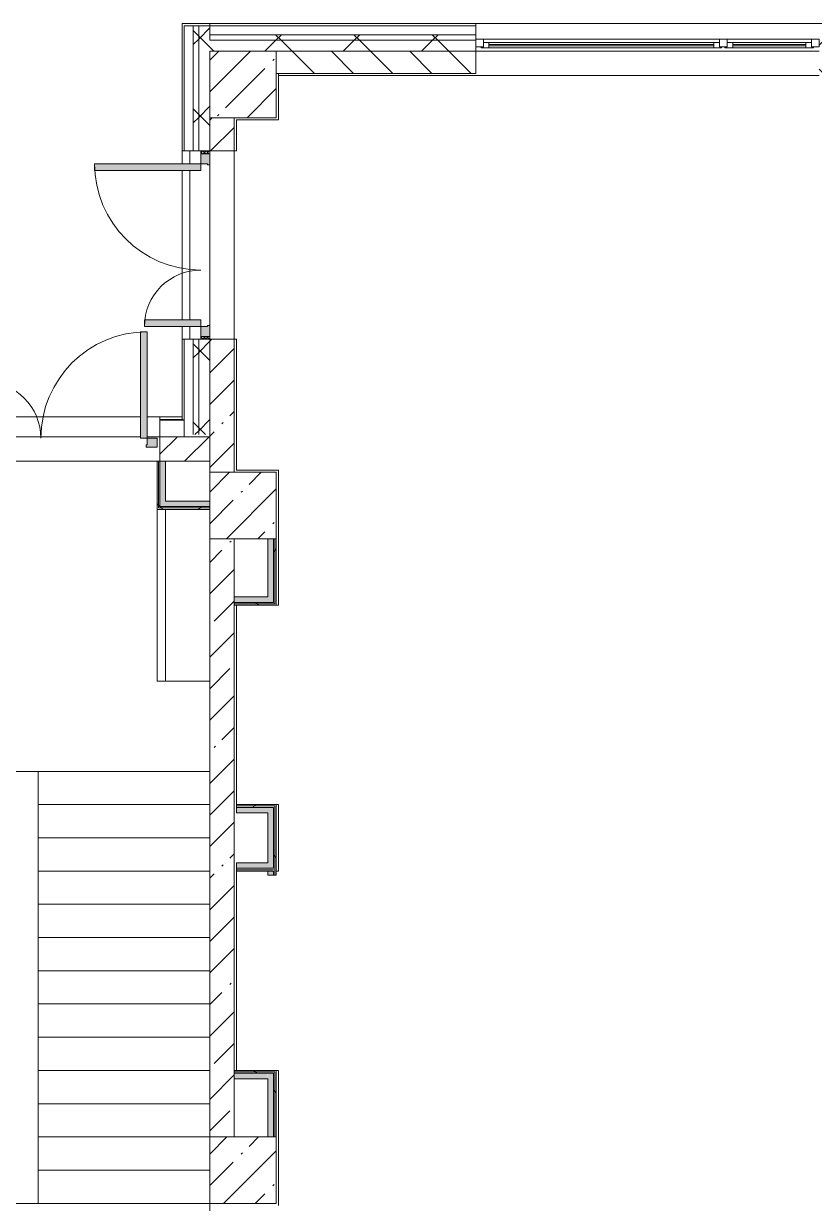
# Model space of a CAD drawing. Header units: millimetres. Extents: x -4060 to 187734, y -8553 to 29000.
# Drawn here: x 101203 to 108341, y 16700 to 27350 of the extents above; entities that cross this region are included whole.
import ezdxf

# ---------------------------------------------------------------- set-up
doc = ezdxf.new("R2010")
doc.units = ezdxf.units.MM
for name, color, linetype, lineweight, true_color in [('A-DOOR-2', 7, 'Continuous', 5, 0xaaaaaa), ('A-DOOR-3', 7, 'Continuous', 5, 0xe2e2e2), ('A-DOOR-FRAM-3', 7, 'Continuous', 5, 0xaaaaaa), ('A-FLOR-1', 7, 'Continuous', 5, 0xaaaaaa), ('I-WALL-20', 7, 'Continuous', 5, 0xe7e7e7), ('I-WALL-21', 7, 'Continuous', 9, 0xe7e7e7)]:
    doc.layers.add(name, color=color, linetype=linetype, lineweight=lineweight, true_color=true_color)
for name, color, linetype, lineweight in [('A-GLAZ-2', 7, 'Continuous', 5), ('A-WALL', 7, 'Continuous', 9), ('A-WALL-9', 7, 'Continuous', 5), ('I-WALL-22', 7, 'Continuous', 5), ('S-COLS-2', 7, 'Continuous', 5), ('S-STRS-MBND', 7, 'Continuous', 5)]:
    doc.layers.add(name, color=color, linetype=linetype, lineweight=lineweight)
pattern_1 = [(45, (60723.74, 0), (-353.5534, 353.5534), []), (135, (60723.74, 0), (-353.5534, -353.5534), [])]
pattern_2 = [(45, (60723.74, 0), (-285.123, 285.123), []), (45, (61008.87, 0), (-285.123, 285.123), [504.031, -100.806, 16.764, -84.042])]
pattern_3 = [(45, (60723.74, 0), (-530.33, 530.33), []), (135, (60723.74, 0), (-530.33, -530.33), [])]

# ---------------------------------------------------------------- blocks, each defined once
blk = doc.blocks.new('BSC_Колонна _Прямоугольная - 600х600-V112-1_5_1_птичка')
at = {"layer": 'S-COLS-2'}
h = blk.add_hatch(dxfattribs=at)
h.set_pattern_fill('FP_158', color=256, style=0, pattern_type=2)
h.set_pattern_definition([(45, (-42460, -26800), (-285.123, 285.123), []), (45, (-42174.88, -26800), (-285.123, 285.123), [504.031, -100.806, 16.764, -84.042])])
h.paths.add_polyline_path([(-60, -300), (300, -300), (300, 300), (-300, 300), (-300, -300), (-80, -300)])
for p, q in [((300, 300), (-300, 300)), ((-300, 300), (-300, -300)), ((300, -300), (300, 300)), ((-300, -300), (300, -300))]:
    blk.add_line(p, q, dxfattribs=at)
blk = doc.blocks.new('BSC_Колонна _Прямоугольная - 600х600-V115-1_5_1_птичка')
at = {"layer": 'S-COLS-2'}
h = blk.add_hatch(dxfattribs=at)
h.set_pattern_fill('FP_163', color=256, style=0, pattern_type=2)
h.set_pattern_definition([(45, (-42460, -17000), (-285.123, 285.123), []), (45, (-42174.88, -17000), (-285.123, 285.123), [504.031, -100.806, 16.764, -84.042])])
h.paths.add_polyline_path([(-60, -300), (300, -300), (300, 300), (-300, 300), (-300, -300)])
for p, q in [((300, 300), (-300, 300)), ((-300, 300), (-300, -300)), ((300, -300), (300, 300)), ((-300, -300), (300, -300))]:
    blk.add_line(p, q, dxfattribs=at)
blk = doc.blocks.new('BSC_Колонна _Прямоугольная - 600х600-V116-1_5_1_птичка')
at = {"layer": 'S-COLS-2'}
h = blk.add_hatch(dxfattribs=at)
h.set_pattern_fill('FP_164', color=256, style=0, pattern_type=2)
h.set_pattern_definition([(45, (-42460, -23000), (-285.123, 285.123), []), (45, (-42174.88, -23000), (-285.123, 285.123), [504.031, -100.806, 16.764, -84.042])])
h.paths.add_polyline_path([(300, -300), (300, 300), (-300, 300), (-300, -300), (172, -300)])
for p, q in [((300, 300), (-300, 300)), ((-300, 300), (-300, -300)), ((300, -300), (300, 300)), ((-300, -300), (300, -300))]:
    blk.add_line(p, q, dxfattribs=at)
blk = doc.blocks.new('110_Дверь_СКБ_2Ст_Наружная - ДН-1_л__ Двухстворчатая 1350 х3200 _ЛК_ в свету с верхним остеклением 2-22448815-1_5_1_птичка')
at = {"layer": 'A-DOOR-3'}
for points in [[(754.5, -91), (754.5, 869), (694.5, 869), (694.5, -91)], [(-655.5, -91), (-655.5, 419), (-715.5, 419), (-715.5, -91)]]:
    blk.add_hatch(color=256, dxfattribs=at).paths.add_polyline_path(points)
h = blk.add_hatch(color=256, dxfattribs=at)
h.paths.add_polyline_path([(754.5, -171), (844.5, -171), (844.5, -91), (754.5, -91), (754.5, -151), (744.5, -151), (744.5, -171)])
h.paths.add_polyline_path([(-715.5, -171), (-705.5, -171), (-705.5, -151), (-715.5, -151), (-715.5, -91), (-805.5, -91), (-805.5, -171)])
at = {"layer": 'A-DOOR-2'}
for p, q in [((754.5, 869), (694.5, 869)), ((694.5, 869), (694.5, -91)), ((754.5, -91), (754.5, 869)), ((-715.5, 419), (-715.5, -91)), ((-655.5, 419), (-715.5, 419)), ((-655.5, -91), (-655.5, 419)), ((-715.5, -91), (-655.5, -91)), ((694.5, -91), (754.5, -91))]:
    blk.add_line(p, q, dxfattribs=at)
for centre, radius, start, end in [((754.5, -91), 960, 90, 180), ((-715.5, -91), 510, 0, 90)]:
    blk.add_arc(centre, radius, start, end, dxfattribs=at)
at = {"layer": 'A-DOOR-FRAM-3'}
for p, q in [((-715.5, -91), (-805.5, -91)), ((-805.5, -91), (-805.5, -171)), ((-715.5, -151), (-715.5, -91)), ((754.5, -91), (754.5, -151)), ((844.5, -91), (754.5, -91)), ((844.5, -171), (844.5, -91)), ((-805.5, -171), (-705.5, -171)), ((-705.5, -151), (-715.5, -151)), ((-705.5, -171), (-705.5, -151)), ((754.5, -151), (744.5, -151)), ((744.5, -151), (744.5, -171)), ((744.5, -171), (844.5, -171))]:
    blk.add_line(p, q, dxfattribs=at)
blk = doc.blocks.new('120_Окно_СКБ_2Ст - 120_Окно_СКБ_2Ст 3100х2500 _мал_створка слева_-22273855-1_5_1_птичка')
at = {"layer": 'A-GLAZ-2'}
for p, q in [((-1550, -75), (-1550, -5)), ((-1550, -5), (-1480, -5)), ((1550, -5), (-1550, -5)), ((-1480, -75), (-1550, -75)), ((-1550, -75), (-1500, -75)), ((-1480, -75), (-1500, -75)), ((-1500, -75), (-1500, -85)), ((-1500, -85), (670, -85)), ((670, -85), (-1500, -85)), ((-1480, -5), (-1480, -75)), ((650, -35), (-1480, -35)), ((-1480, -35), (-1480, -75)), ((-1430, -85), (-1430, -35)), ((-1430, -55), (600, -55)), ((600, -65), (-1430, -65)), ((600, -85), (600, -35)), ((650, -75), (650, -5)), ((650, -5), (720, -5)), ((650, -75), (650, -35)), ((720, -75), (650, -75)), ((670, -75), (650, -75)), ((670, -75), (700, -75)), ((670, -85), (670, -75)), ((720, -75), (700, -75)), ((700, -75), (700, -85)), ((700, -85), (1500, -85)), ((1500, -85), (700, -85)), ((720, -5), (720, -75)), ((1480, -35), (720, -35)), ((720, -35), (720, -75)), ((770, -85), (770, -35)), ((770, -55), (1430, -55)), ((1430, -65), (770, -65)), ((1430, -85), (1430, -35)), ((1480, -75), (1480, -5)), ((1480, -5), (1550, -5)), ((1480, -75), (1480, -35)), ((1550, -75), (1480, -75)), ((1500, -75), (1480, -75)), ((1500, -75), (1550, -75)), ((1500, -85), (1500, -75)), ((1550, -5), (1550, -75))]:
    blk.add_line(p, q, dxfattribs=at)
blk = doc.blocks.new('110_Дверь_СКБ_2Ст_Наружная - ДН-1_л__ Двухстворчатая 1350 х3200 _ЛК_ в свету с верхним остеклением EI30-23529464-1_5_1_птичка')
at = {"layer": 'A-DOOR-2'}
h = blk.add_hatch(dxfattribs=at)
h.set_pattern_fill('FP_207', color=256, style=0, pattern_type=2)
h.set_pattern_definition([(135, (1451.41, 189.685), (-14.14214, -14.14214), []), (225, (1451.41, 189.685), (14.14214, -14.14214), [])])
h.paths.add_polyline_path([(844.5, -125), (869.5, -125), (869.5, -45), (844.5, -45), (844.5, -105)])
at = {"layer": 'A-DOOR-3'}
for points in [[(694.5, 105), (694.5, -45), (754.5, -45), (754.5, 915), (694.5, 915), (694.5, 125)], [(-715.5, -25), (-715.5, -45), (-655.5, -45), (-655.5, 465), (-715.5, 465), (-715.5, 12.4)]]:
    blk.add_hatch(color=256, dxfattribs=at).paths.add_polyline_path(points)
h = blk.add_hatch(color=256, dxfattribs=at)
h.paths.add_polyline_path([(-805.5, -125), (-705.5, -125), (-705.5, -105), (-715.5, -105), (-715.5, -45), (-805.5, -45)])
h.paths.add_polyline_path([(744.5, -125), (844.5, -125), (844.5, -45), (754.5, -45), (754.5, -105), (744.5, -105)])
at = {"layer": 'A-DOOR-FRAM-3'}
h = blk.add_hatch(dxfattribs=at)
h.set_pattern_fill('FP_208', color=256, style=0, pattern_type=2)
h.set_pattern_definition([(45, (-671.384, 189.685), (-14.1421, 14.1421), []), (135, (-671.384, 189.685), (-14.1421, -14.1421), [])])
h.paths.add_polyline_path([(-830.5, -45), (-830.5, -125), (-805.5, -125), (-805.5, -45)])
at = {"layer": 'A-DOOR-2'}
for p, q in [((754.5, 915), (694.5, 915)), ((694.5, 915), (694.5, -45)), ((754.5, -45), (754.5, 915)), ((-715.5, 465), (-715.5, -45)), ((-655.5, 465), (-715.5, 465)), ((-655.5, -45), (-655.5, 465)), ((-715.5, -45), (-655.5, -45)), ((694.5, -45), (754.5, -45))]:
    blk.add_line(p, q, dxfattribs=at)
for centre, radius, start, end in [((754.5, -45), 960, 90, 180), ((-715.5, -45), 510, 0, 90)]:
    blk.add_arc(centre, radius, start, end, dxfattribs=at)
at = {"layer": 'A-DOOR-FRAM-3'}
for p, q in [((-805.5, -45), (-830.5, -45)), ((-830.5, -45), (-830.5, -125)), ((-715.5, -45), (-805.5, -45)), ((-805.5, -45), (-805.5, -125)), ((-805.5, -125), (-805.5, -45)), ((-715.5, -105), (-715.5, -45)), ((-705.5, -105), (-715.5, -105)), ((-705.5, -125), (-705.5, -105)), ((754.5, -105), (744.5, -105)), ((744.5, -105), (744.5, -125)), ((754.5, -45), (754.5, -105)), ((844.5, -45), (754.5, -45)), ((844.5, -125), (844.5, -45)), ((869.5, -45), (844.5, -45)), ((844.5, -45), (844.5, -125)), ((869.5, -125), (869.5, -45)), ((-830.5, -125), (-805.5, -125)), ((-805.5, -125), (-705.5, -125)), ((744.5, -125), (844.5, -125)), ((844.5, -125), (869.5, -125))]:
    blk.add_line(p, q, dxfattribs=at)
blk = doc.blocks.new('Зашивка приборов отопления6 - Зашивка приборов отопления-33276534-1_5_1_птичка')
at = {"layer": 'A-WALL-9'}
for p, q in [((75235, 535), (73685, 535)), ((73685, 535), (73685, 460)), ((73685, 460), (73685, 60)), ((75235, 460), (73685, 460)), ((73685, 460), (73685, 60)), ((73685, 460), (75235, 460))]:
    blk.add_line(p, q, dxfattribs=at)

msp = doc.modelspace()

# ---------------------------------------------------------------- hatches: boundary and pattern name
at = {"layer": 'A-WALL-9'}
h = msp.add_hatch(dxfattribs=at)
h.set_pattern_fill('FP_140', color=256, style=0, pattern_type=2)
h.set_pattern_definition(pattern_1)
h.paths.add_polyline_path([(102733.7, 23639.7), (102783.7, 23641.9), (102783.7, 24500), (102733.7, 24500), (102733.7, 23640.3)])
h.paths.add_polyline_path([(102783.7, 26200), (102783.7, 27330), (102733.7, 27330), (102733.7, 26200), (102773.7, 26200)])
h = msp.add_hatch(dxfattribs=at)
h.set_pattern_fill('FP_140', color=256, style=0, pattern_type=2)
h.set_pattern_definition(pattern_1)
h.paths.add_polyline_path([(102864, 23639.7), (102883.7, 23641.9), (102883.7, 24500), (102783.7, 24500), (102783.7, 23639.7), (102862.9, 23639.7)])
h.paths.add_polyline_path([(102803.7, 26200), (102883.7, 26200), (102883.7, 27330), (102783.7, 27330), (102783.7, 26200)])
h = msp.add_hatch(dxfattribs=at)
h.set_pattern_fill('FP_140', color=256, style=0, pattern_type=2)
h.set_pattern_definition(pattern_1)
h.paths.add_polyline_path([(144148.8, 27200), (145693.7, 27200), (145693.7, 27250), (141073.7, 27250), (141073.7, 27200), (143948.8, 27200)])
h.paths.add_polyline_path([(131533.7, 27200), (131533.7, 27250), (128933.7, 27250), (128933.7, 27200), (131033.7, 27200)])
h.paths.add_polyline_path([(127483.7, 27200), (127833.7, 27200), (127833.7, 27250), (126883.7, 27250), (126883.7, 27200)])
h.paths.add_polyline_path([(133633.7, 27200), (134973.7, 27200), (134973.7, 27250), (133633.7, 27250), (133633.7, 27210)])
h.paths.add_polyline_path([(137973.7, 27200), (137973.7, 27250), (137073.7, 27250), (137073.7, 27200), (137473.7, 27200)])
h.paths.add_polyline_path([(118428.7, 27200), (118428.7, 27250), (117583.7, 27250), (117583.7, 27200)])
h.paths.add_polyline_path([(121015.9, 27200), (121783.7, 27200), (121783.7, 27250), (120728.7, 27250), (120728.7, 27200)])
h.paths.add_polyline_path([(109483.7, 27200), (109483.7, 27250), (108383.7, 27250), (108383.7, 27200), (108883.7, 27200)])
h.paths.add_polyline_path([(115483.7, 27200), (115483.7, 27250), (114583.7, 27250), (114583.7, 27200), (115439, 27200)])
h.paths.add_polyline_path([(112483.7, 27200), (112483.7, 27250), (111583.7, 27250), (111583.7, 27200)])
h.paths.add_polyline_path([(105283.7, 27200), (105283.7, 27250), (102883.7, 27250), (102883.7, 27200), (104285.3, 27200)])
h = msp.add_hatch(dxfattribs=at)
h.set_pattern_fill('FP_140', color=256, style=0, pattern_type=2)
h.set_pattern_definition(pattern_1)
h.paths.add_polyline_path([(103483.7, 27100), (105283.7, 27100), (105283.7, 27200), (102883.7, 27200), (102883.7, 27100)])
h.paths.add_polyline_path([(121483.7, 27100), (121783.7, 27100), (121783.7, 27200), (120728.7, 27200), (120728.7, 27100), (121015.9, 27100)])
h.paths.add_polyline_path([(144823.7, 27100), (145693.7, 27100), (145689.2, 27200), (141073.7, 27198.1), (141073.7, 27100), (144148.8, 27100)])
h.paths.add_polyline_path([(112123.7, 27100), (112483.7, 27100), (112483.7, 27200), (111583.7, 27200), (111583.7, 27100)])
h.paths.add_polyline_path([(114583.7, 27100), (115483.7, 27100), (115483.7, 27200), (114583.7, 27200), (114583.7, 27140)])
h.paths.add_polyline_path([(108583.7, 27100), (109483.7, 27100), (109483.7, 27200), (108383.7, 27200), (108383.7, 27100)])
h.paths.add_polyline_path([(127801.7, 27100), (127801.7, 27102), (127801.7, 27110), (127833.7, 27110), (127833.7, 27200), (126883.7, 27200), (126883.7, 27100), (127783.7, 27100)])
h.paths.add_polyline_path([(118428.7, 27100), (118428.7, 27200), (117583.7, 27200), (117583.7, 27100), (118073.7, 27100)])
h.paths.add_polyline_path([(137473.7, 27100), (137973.7, 27100), (137973.7, 27200), (137073.7, 27200), (137073.7, 27100)])
h.paths.add_polyline_path([(128965.7, 27100), (131533.7, 27100), (131533.7, 27200), (128933.7, 27200), (128933.7, 27110), (128965.7, 27110), (128965.7, 27102), (128933.7, 27100)])
h.paths.add_polyline_path([(134263.7, 27100), (134973.7, 27100), (134973.7, 27200), (133633.7, 27200), (133633.7, 27100)])
h = msp.add_hatch(dxfattribs=at)
h.set_pattern_fill('FP_122', color=256, style=0, pattern_type=2)
h.set_pattern_definition([(135, (60723.74, 0), (-176.7767, -176.7767), [])])
h.paths.add_polyline_path([(118073.7, 26900), (118428.7, 26900), (118428.7, 27100), (117583.7, 27100), (117583.7, 26900)])
h.paths.add_polyline_path([(103483.7, 26900), (105283.7, 26900), (105283.7, 27100), (103483.7, 27100), (103483.7, 27061.4)])
h.paths.add_polyline_path([(111721.1, 26900), (112483.7, 26900), (112483.7, 27100), (111583.7, 27100), (111583.7, 26900)])
h.paths.add_polyline_path([(114583.7, 26900), (114883.7, 26900), (114883.7, 27100), (114583.7, 27100), (114583.7, 26969.4)])
h.paths.add_polyline_path([(141373.7, 26900), (141373.7, 27100), (141073.7, 27100), (141073.7, 26900)])
h.paths.add_polyline_path([(121483.7, 26900), (121783.7, 26900), (121783.7, 27100), (121483.7, 27100), (121483.7, 26953.9)])
h.paths.add_polyline_path([(137473.7, 26900), (137473.7, 27100), (137073.7, 27100), (137073.7, 26900), (137151.9, 26900)])
h.paths.add_polyline_path([(127783.7, 26900), (127783.7, 27100), (127483.7, 27100), (127483.7, 26900)])
h.paths.add_polyline_path([(120728.7, 26900), (120883.7, 26900), (120883.7, 27100), (120728.7, 27100), (120728.7, 26936.5)])
h.paths.add_polyline_path([(128929.7, 26900), (131033.7, 26900), (131033.7, 27100), (128929.7, 27100), (128929.7, 27091.3)])
h.paths.add_polyline_path([(134973.7, 26900), (134973.7, 27100), (134763.7, 27100), (134763.7, 26900)])
h.paths.add_polyline_path([(134263.7, 26900), (134263.7, 27100), (133633.7, 27100), (133633.7, 26900)])
h.paths.add_polyline_path([(108383.7, 26900), (108883.7, 26900), (108883.7, 27100), (108383.7, 27100), (108383.7, 27079.6)])
h = msp.add_hatch(dxfattribs=at)
h.set_pattern_fill('FP_140', color=256, style=0, pattern_type=2)
h.set_pattern_definition(pattern_1)
h.paths.add_polyline_path([(99263.3, 23620), (99633.7, 23620), (99633.7, 23769.7), (99213.7, 23769.7), (99216.1, 23620)])
h.paths.add_polyline_path([(100533.7, 23620), (100733.7, 23620), (100733.7, 23769.7), (100533.7, 23769.7), (100533.7, 23627.7)])
h.paths.add_polyline_path([(102633.7, 23620), (102653.7, 23620), (102653.7, 23769.7), (102433.7, 23769.7), (102433.7, 23620), (102483.7, 23620)])
at = {"layer": 'I-WALL-20'}
for points in [[(103458.7, 22125), (103458.7, 22700), (103408.7, 22700), (103408.7, 22125)], [(103123.7, 22125), (103408.7, 22125), (103408.7, 22175), (103103.7, 22175), (103103.7, 22125)], [(103124.7, 20225), (103408.7, 20225), (103408.7, 20275), (103124.7, 20275)], [(103408.7, 19725), (103408.7, 19775), (103124.7, 19775), (103124.7, 19725)], [(103408.7, 17825), (103404, 17875), (103103.7, 17875), (103103.7, 17825)], [(103408.7, 17300), (103458.7, 17300), (103458.7, 17875), (103408.7, 17875), (103408.7, 17825)]]:
    msp.add_hatch(color=256, dxfattribs=at).paths.add_polyline_path(points)
h = msp.add_hatch(color=256, dxfattribs=at)
h.paths.add_polyline_path([(103408.7, 19662.5), (103458.7, 19662.5), (103458.7, 19700), (103408.7, 19700)])
h.paths.add_polyline_path([(103458.7, 19725), (103458.7, 20275), (103408.7, 20275), (103408.7, 19725), (103449.4, 19725)])
at = {"layer": 'I-WALL-21'}
for points in [[(102433.7, 22990), (102483.7, 22990), (102483.7, 23400), (102433.7, 23400), (102433.7, 23067)], [(102777.4, 22990), (102883.7, 22990), (102883.7, 23040), (102483.7, 23040), (102483.7, 22990), (102732.4, 22990)]]:
    msp.add_hatch(color=256, dxfattribs=at).paths.add_polyline_path(points)
at = {"layer": 'I-WALL-22'}
h = msp.add_hatch(dxfattribs=at)
h.set_pattern_fill('FP_121', color=256, style=0, pattern_type=2)
h.set_pattern_definition(pattern_2)
h.paths.add_polyline_path([(103013.2, 23300), (103103.7, 23300), (103103.7, 24500), (102883.7, 24500), (102883.7, 23300), (102891.1, 23300)])
h.paths.add_polyline_path([(103103.7, 26200), (103103.7, 26500), (102883.7, 26500), (102883.7, 26200), (102919.9, 26200)])
h = msp.add_hatch(dxfattribs=at)
h.set_pattern_fill('FP_121', color=256, style=0, pattern_type=2)
h.set_pattern_definition(pattern_2)
h.paths.add_polyline_path([(102433.7, 23400), (102883.7, 23400), (102878.7, 23620), (102433.7, 23619.7)])
h.paths.add_polyline_path([(100733.7, 23400), (100733.7, 23620), (100533.7, 23619.7), (100533.7, 23400), (100567.4, 23400)])
h.paths.add_polyline_path([(99483.7, 23400), (99633.7, 23400), (99633.7, 23620), (99263.7, 23619.7), (99263.7, 23420.3), (99483.7, 23420.3)])
h = msp.add_hatch(dxfattribs=at)
h.set_pattern_fill('FP_218', color=256, style=0, pattern_type=2)
h.set_pattern_definition(pattern_3)
h.paths.add_polyline_path([(102421.2, 22965), (102421.2, 23400), (102408.7, 23400), (102408.7, 22965)])
h = msp.add_hatch(dxfattribs=at)
h.set_pattern_fill('FP_218', color=256, style=0, pattern_type=2)
h.set_pattern_definition(pattern_3)
h.paths.add_polyline_path([(102421.2, 22977.5), (102433.7, 22977.5), (102433.7, 23400), (102421.2, 23400)])
h = msp.add_hatch(dxfattribs=at)
h.set_pattern_fill('FP_218', color=256, style=0, pattern_type=2)
h.set_pattern_definition(pattern_3)
h.paths.add_polyline_path([(102786.6, 22965), (102883.7, 22965), (102883.7, 22977.5), (102421.2, 22975), (102426.3, 22965), (102784.5, 22965)])
h = msp.add_hatch(dxfattribs=at)
h.set_pattern_fill('FP_218', color=256, style=0, pattern_type=2)
h.set_pattern_definition(pattern_3)
h.paths.add_polyline_path([(102883.7, 22977.5), (102883.7, 22990), (102433.7, 22990), (102433.7, 22977.5), (102782, 22977.5)])
h = msp.add_hatch(dxfattribs=at)
h.set_pattern_fill('FP_121', color=256, style=0, pattern_type=2)
h.set_pattern_definition(pattern_2)
h.paths.add_polyline_path([(103103.7, 17300), (103103.7, 22700), (102883.7, 22700), (102883.7, 17300)])
h = msp.add_hatch(dxfattribs=at)
h.set_pattern_fill('FP_218', color=256, style=0, pattern_type=2)
h.set_pattern_definition(pattern_3)
h.paths.add_polyline_path([(103471.2, 22112.5), (103471.2, 22700), (103458.7, 22700), (103458.7, 22112.5)])
h = msp.add_hatch(dxfattribs=at)
h.set_pattern_fill('FP_218', color=256, style=0, pattern_type=2)
h.set_pattern_definition(pattern_3)
h.paths.add_polyline_path([(103483.7, 22100), (103483.7, 22700), (103471.2, 22700), (103471.2, 22100)])
h = msp.add_hatch(dxfattribs=at)
h.set_pattern_fill('FP_218', color=256, style=0, pattern_type=2)
h.set_pattern_definition(pattern_3)
h.paths.add_polyline_path([(103458.5, 22112.5), (103458.7, 22112.5), (103458.7, 22125), (103103.7, 22125), (103103.7, 22112.5), (103408.7, 22112.5)])
h = msp.add_hatch(dxfattribs=at)
h.set_pattern_fill('FP_218', color=256, style=0, pattern_type=2)
h.set_pattern_definition(pattern_3)
h.paths.add_polyline_path([(103123.7, 22100), (103471.2, 22100), (103471.2, 22112.5), (103103.7, 22112.5), (103103.7, 22100)])
h = msp.add_hatch(dxfattribs=at)
h.set_pattern_fill('FP_218', color=256, style=0, pattern_type=2)
h.set_pattern_definition(pattern_3)
h.paths.add_polyline_path([(103471.2, 20287.5), (103471.2, 20300), (103124.7, 20300), (103124.7, 20287.5), (103458.7, 20287.5)])
h = msp.add_hatch(dxfattribs=at)
h.set_pattern_fill('FP_218', color=256, style=0, pattern_type=2)
h.set_pattern_definition(pattern_3)
h.paths.add_polyline_path([(103447.6, 20275), (103458.7, 20280.1), (103458.7, 20287.5), (103124.7, 20287.5), (103124.7, 20275), (103408.7, 20275)])
h = msp.add_hatch(dxfattribs=at)
h.set_pattern_fill('FP_218', color=256, style=0, pattern_type=2)
h.set_pattern_definition(pattern_3)
h.paths.add_polyline_path([(103471.2, 19662.5), (103471.2, 20287.5), (103458.7, 20287.5), (103458.7, 19662.5)])
h = msp.add_hatch(dxfattribs=at)
h.set_pattern_fill('FP_218', color=256, style=0, pattern_type=2)
h.set_pattern_definition(pattern_3)
h.paths.add_polyline_path([(103483.7, 19662.5), (103483.7, 20300), (103471.2, 20300), (103471.2, 19662.5)])
h = msp.add_hatch(dxfattribs=at)
h.set_pattern_fill('FP_218', color=256, style=0, pattern_type=2)
h.set_pattern_definition(pattern_3)
h.paths.add_polyline_path([(103471.2, 17887.5), (103471.2, 17900), (103103.7, 17900), (103103.7, 17887.5), (103458.7, 17887.5)])
h = msp.add_hatch(dxfattribs=at)
h.set_pattern_fill('FP_218', color=256, style=0, pattern_type=2)
h.set_pattern_definition(pattern_3)
h.paths.add_polyline_path([(103471.2, 17300), (103483.7, 17300), (103483.7, 17900), (103471.2, 17900), (103471.2, 17825)])
h = msp.add_hatch(dxfattribs=at)
h.set_pattern_fill('FP_218', color=256, style=0, pattern_type=2)
h.set_pattern_definition(pattern_3)
h.paths.add_polyline_path([(103458.7, 17875), (103458.5, 17887.5), (103103.7, 17887.5), (103103.7, 17875), (103408.7, 17875)])
h = msp.add_hatch(dxfattribs=at)
h.set_pattern_fill('FP_218', color=256, style=0, pattern_type=2)
h.set_pattern_definition(pattern_3)
h.paths.add_polyline_path([(103471.2, 17300), (103471.2, 17887.5), (103458.7, 17887.5), (103458.7, 17300)])

# ---------------------------------------------------------------- linework, layer by layer
at = {"layer": 'A-FLOR-1'}
for p, q in [((103503.7, 26880), (103503.7, 26480)), ((103503.7, 26480), (103123.7, 26480)), ((103123.7, 26480), (103123.7, 26200)), ((102633.7, 26200), (102633.7, 26085)), ((103123.7, 26200), (103103.7, 26200)), ((102633.7, 26025), (102633.7, 24675)), ((102633.7, 24615), (102633.7, 24500)), ((103103.7, 24500), (103123.7, 24500)), ((103123.7, 24500), (103123.7, 23320)), ((103123.7, 23320), (103503.7, 23320)), ((103503.7, 23320), (103503.7, 22100)), ((103123.7, 22100), (103123.7, 20300.5)), ((103503.7, 22100), (103483.7, 22100)), ((103123.7, 20300.5), (103503.7, 20300.5)), ((103503.7, 20300.5), (103503.7, 19700.5)), ((103123.7, 19700.5), (103123.7, 17900)), ((103503.7, 19700.5), (103483, 19700.5)), ((103483.7, 17900), (103503.7, 17900)), ((103503.7, 17900), (103503.7, 16680))]:
    msp.add_line(p, q, dxfattribs=at)
at = {"layer": 'A-WALL'}
for p, q in [((102653.7, 27330), (102883.7, 27330)), ((102653.7, 27330), (102653.7, 26200)), ((102733.7, 27330), (102733.7, 26200)), ((102783.7, 27330), (102783.7, 26200)), ((102883.7, 27350), (102883.7, 27200)), ((105283.7, 27330), (102883.7, 27330)), ((105283.7, 27250), (102883.7, 27250)), ((105283.7, 27200), (102883.7, 27200)), ((105283.7, 27100), (103483.7, 27100)), ((103483.7, 27100), (105283.7, 27100)), ((102883.7, 26200), (102883.7, 26500)), ((102653.7, 24500), (102653.7, 23639.7)), ((102733.7, 24500), (102733.7, 23639.7)), ((102783.7, 24500), (102783.7, 23639.7)), ((102883.7, 23639.7), (102883.7, 24500)), ((102653.7, 23772.7), (102433.7, 23772.7)), ((102653.7, 23769.7), (102433.7, 23769.7)), ((102633.7, 23772.7), (102633.7, 23777.7)), ((102433.7, 23620), (102633.7, 23620)), ((102633.7, 23620), (102633.7, 23619.7)), ((102633.7, 23619.7), (102653.7, 23619.7)), ((102421.2, 22977.5), (102421.2, 23400)), ((102483.7, 23400), (102433.7, 23400)), ((102433.7, 22990), (102433.7, 23400)), ((102883.7, 22977.5), (102421.2, 22977.5)), ((102883.7, 22990), (102433.7, 22990)), ((103458.7, 22125), (103458.7, 22700)), ((103471.2, 22112.5), (103471.2, 22700)), ((103103.7, 22175), (103103.7, 22100)), ((103103.7, 22125), (103458.7, 22125)), ((103103.7, 22112.5), (103471.2, 22112.5)), ((103471.2, 20287.5), (103124.7, 20287.5)), ((103458.7, 20275), (103124.7, 20275)), ((103458.7, 19725), (103458.7, 20275)), ((103471.2, 19662.5), (103471.2, 20287.5)), ((103124.7, 19725), (103458.7, 19725)), ((103124.7, 19712.5), (103458.7, 19712.5)), ((103458.7, 19700), (103408.7, 19700)), ((103458.7, 19662.5), (103458.7, 19700)), ((103103.7, 17900), (103103.7, 17825)), ((103471.2, 17887.5), (103103.7, 17887.5)), ((103458.7, 17875), (103103.7, 17875)), ((103458.7, 17300), (103458.7, 17875)), ((103471.2, 17300), (103471.2, 17887.5))]:
    msp.add_line(p, q, dxfattribs=at)
at = {"layer": 'A-WALL-9'}
for p, q in [((102883.7, 27350), (102633.7, 27350)), ((102633.7, 27350), (102633.7, 26200)), ((102883.7, 27350), (111583.7, 27350)), ((105283.7, 27100), (105283.7, 27350)), ((105283.7, 26900), (105283.7, 27100)), ((108383.7, 27100), (105283.7, 27100)), ((103483.7, 26900), (105283.7, 26900)), ((102633.7, 26200), (102803.7, 26200)), ((102703.7, 26085), (102703.7, 26200)), ((102703.7, 24675), (102703.7, 26025)), ((102883.7, 26075), (102883.7, 24625)), ((102703.7, 24500), (102703.7, 24615)), ((102803.7, 24500), (102633.7, 24500)), ((102633.7, 24500), (102633.7, 23777.7)), ((100908.7, 23799.7), (102258.7, 23799.7)), ((102318.7, 23799.7), (102634.4, 23799.7)), ((102433.7, 23799.7), (102433.7, 23620)), ((102633.7, 23777.7), (102433.7, 23777.7)), ((102258.7, 23619.7), (100908.7, 23619.7)), ((102433.7, 23619.7), (102318.7, 23619.7)), ((102653.7, 23639.7), (102653.7, 23619.7)), ((102653.7, 23619.7), (102883.7, 23619.7))]:
    msp.add_line(p, q, dxfattribs=at)
at = {"layer": 'I-WALL-22'}
for p, q in [((105283.7, 27100), (108383.7, 27100)), ((103503.7, 26900), (103503.7, 26880)), ((108384.4, 26880), (103503.7, 26880)), ((103103.7, 26500), (103103.7, 23300)), ((102883.7, 26200), (103103.7, 26200)), ((103103.7, 24500), (102883.7, 24500)), ((100908.7, 23620), (102258.7, 23620)), ((102318.7, 23620), (102433.7, 23620)), ((102433.7, 23620), (102433.7, 23400)), ((102883.7, 23620), (102633.7, 23620)), ((102883.7, 23639.7), (102883.7, 23300)), ((102433.7, 23400), (99263.7, 23400)), ((102408.7, 23400), (102408.7, 22965)), ((102483.7, 23400), (102883.7, 23400)), ((102483.7, 23040), (102483.7, 23400)), ((102883.7, 23040), (102483.7, 23040)), ((102408.7, 22965), (102883.7, 22965)), ((102883.7, 22700), (102883.7, 17300)), ((103103.7, 22175), (103103.7, 22700)), ((103408.7, 22700), (103408.7, 22175)), ((103483.7, 22100), (103483.7, 22700)), ((103408.7, 22175), (103103.7, 22175)), ((103103.7, 17900), (103103.7, 22100)), ((103103.7, 22100), (103483.7, 22100)), ((103483.7, 20300), (103124.7, 20300)), ((103124.7, 20300), (103124.7, 20225)), ((103483.7, 19662.5), (103483.7, 20300)), ((103124.7, 20225), (103408.7, 20225)), ((103408.7, 20225), (103408.7, 19775)), ((103408.7, 19775), (103124.7, 19775)), ((103124.7, 19775), (103124.7, 19700)), ((103124.7, 19700), (103408.7, 19700)), ((103408.7, 19700), (103408.7, 19662.5)), ((103408.7, 19662.5), (103483.7, 19662.5)), ((103483.7, 17900), (103103.7, 17900)), ((103483.7, 17300), (103483.7, 17900)), ((103103.7, 17300), (103103.7, 17825)), ((103103.7, 17825), (103408.7, 17825)), ((103408.7, 17825), (103408.7, 17300))]:
    msp.add_line(p, q, dxfattribs=at)
at = {"layer": 'S-STRS-MBND'}
for p, q in [((102883.7, 23400), (99483.7, 23400)), ((102883.7, 20600), (102883.7, 23400)), ((99483.7, 20600), (101333.7, 20600)), ((101333.7, 20600), (102883.7, 20600)), ((101333.7, 16700), (101333.7, 20600)), ((101333.7, 20600), (102883.7, 20600)), ((102883.7, 16700), (102883.7, 20600)), ((101333.7, 20300), (102883.7, 20300)), ((101333.7, 20300), (102883.7, 20300)), ((101333.7, 20000), (102883.7, 20000)), ((101333.7, 20000), (102883.7, 20000)), ((101333.7, 19700), (102883.7, 19700)), ((101333.7, 19700), (102883.7, 19700)), ((101333.7, 19400), (102883.7, 19400)), ((101333.7, 19400), (102883.7, 19400)), ((101333.7, 19100), (102883.7, 19100)), ((101333.7, 19100), (102883.7, 19100)), ((101333.7, 18800), (102883.7, 18800)), ((101333.7, 18800), (102883.7, 18800)), ((101333.7, 18500), (102883.7, 18500)), ((101333.7, 18500), (102883.7, 18500)), ((101333.7, 18200), (102883.7, 18200)), ((101333.7, 18200), (102883.7, 18200)), ((101333.7, 17900), (102883.7, 17900)), ((101333.7, 17900), (102883.7, 17900)), ((101333.7, 17600), (102883.7, 17600)), ((101333.7, 17600), (102883.7, 17600)), ((101333.7, 17300), (102883.7, 17300)), ((101333.7, 17300), (102883.7, 17300)), ((101333.7, 17000), (102883.7, 17000)), ((101333.7, 17000), (102883.7, 17000)), ((101333.7, 16700), (101033.7, 16700)), ((101333.7, 16700), (102883.7, 16700)), ((101333.7, 16700), (102883.7, 16700)), ((102883.7, 15200), (102883.7, 16700))]:
    msp.add_line(p, q, dxfattribs=at)

# ---------------------------------------------------------------- block references
at = {"layer": 'A-DOOR-2', "rotation": 89.9999999999999}
msp.add_blockref('110_Дверь_СКБ_2Ст_Наружная - ДН-1_л__ Двухстворчатая 1350 х3200 _ЛК_ в свету с верхним остеклением EI30-23529464-1_5_1_птичка', (102758.7, 25330.5), dxfattribs=at)
at = {"layer": 'A-DOOR-2'}
msp.add_blockref('110_Дверь_СКБ_2Ст_Наружная - ДН-1_л__ Двухстворчатая 1350 х3200 _ЛК_ в свету с верхним остеклением 2-22448815-1_5_1_птичка', (101564.2, 23698.7), dxfattribs=at)
at = {"layer": 'A-GLAZ-2'}
msp.add_blockref('120_Окно_СКБ_2Ст - 120_Окно_СКБ_2Ст 3100х2500 _мал_створка слева_-22273855-1_5_1_птичка', (106833.7, 27215), dxfattribs=at)
at = {"layer": 'A-WALL-9', "rotation": 89.9999999999998}
msp.add_blockref('Зашивка приборов отопления6 - Зашивка приборов отопления-33276534-1_5_1_птичка', (102943.7, -52270), dxfattribs=at)
at = {"layer": 'S-COLS-2'}
for name, p in [('BSC_Колонна _Прямоугольная - 600х600-V112-1_5_1_птичка', (103183.7, 26800)), ('BSC_Колонна _Прямоугольная - 600х600-V116-1_5_1_птичка', (103183.7, 23000)), ('BSC_Колонна _Прямоугольная - 600х600-V115-1_5_1_птичка', (103183.7, 17000))]:
    msp.add_blockref(name, p, dxfattribs=at)

doc.saveas('drawing.dxf')
